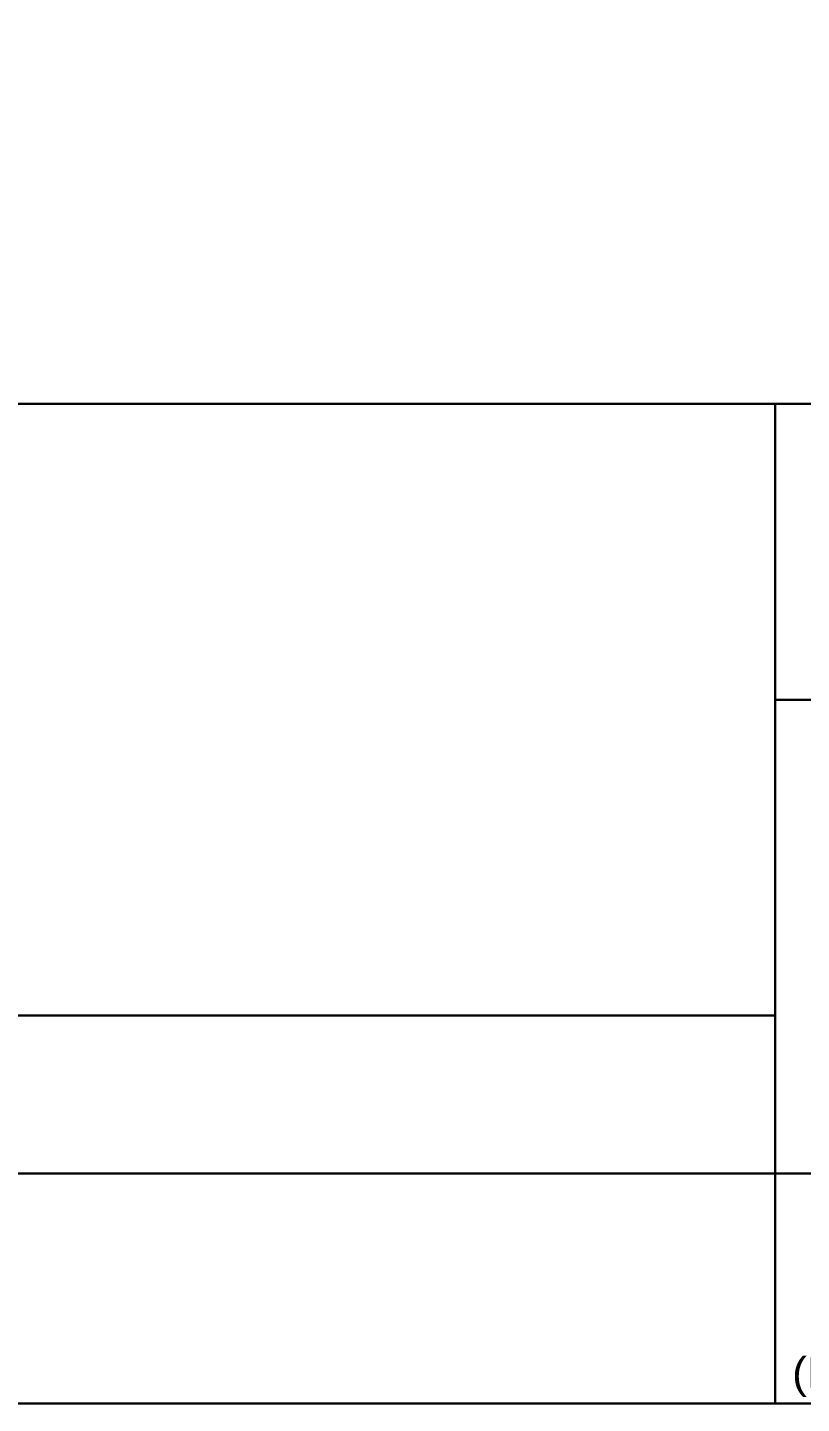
# Model space of a CAD drawing. Header units: inches. Extents: x 683042 to 921062, y -316188 to -5771.
# Drawn here: x 824735 to 827286, y -92525 to -87987 of the extents above; entities that cross this region are included whole.
import ezdxf
from ezdxf.enums import TextEntityAlignment as Align

# ---------------------------------------------------------------- set-up
doc = ezdxf.new("R2010")
doc.units = ezdxf.units.IN
doc.header["$MEASUREMENT"] = 0
doc.layers.add('R-text', color=7, linetype='Continuous', lineweight=30)
doc.styles.add('style1', font='', dxfattribs={"height": 0.2})
doc.styles.get('style1').set_extended_font_data('Swis721 BT')

# ---------------------------------------------------------------- blocks, each defined once
blk = doc.blocks.new('DRYG')
at = {"color": 1, "lineweight": 30}
for points in [[(2022058.1, -489012), (2025058.1, -489012)], [(2022058.1, -490432.8), (2025058.1, -490432.8)]]:
    blk.add_lwpolyline(points, dxfattribs=at)
at = {"layer": 'R-text', "style": 'style1', "width": 0.857472}
blk.add_text('(M) 9904638929 Email: resolutecons@gmail.com', height=91.079, dxfattribs=at).set_placement((2022108.7, -491075.8), (2025024.3, -491075.8), align=Align.FIT)

msp = doc.modelspace()

# ---------------------------------------------------------------- linework, layer by layer
at = {"color": 1, "lineweight": 30}
for points in [[(830496.951, -92524.94), (807066.126, -92524.94), (807066.126, -59390.439), (830496.951, -59390.439)], [(807066.126, -89227.736), (827199.747, -89227.736), (827199.747, -92524.94), (807066.126, -92524.94)], [(827199.747, -89227.736), (830496.951, -89227.736), (830496.951, -92524.94), (827199.747, -92524.94)]]:
    msp.add_lwpolyline(points, close=True, dxfattribs=at)
for points in [[(822316.878, -91245.759), (827199.747, -91245.759)], [(822316.878, -91766.237), (827199.747, -91766.237)]]:
    msp.add_lwpolyline(points, dxfattribs=at)

# ---------------------------------------------------------------- block references
at = {"xscale": 1.099067984001378, "yscale": 1.099067984001378, "zscale": 1.099067984001378}
msp.add_blockref('DRYG', (-1395179.607, 447252.791), dxfattribs=at)

doc.saveas('drawing.dxf')
